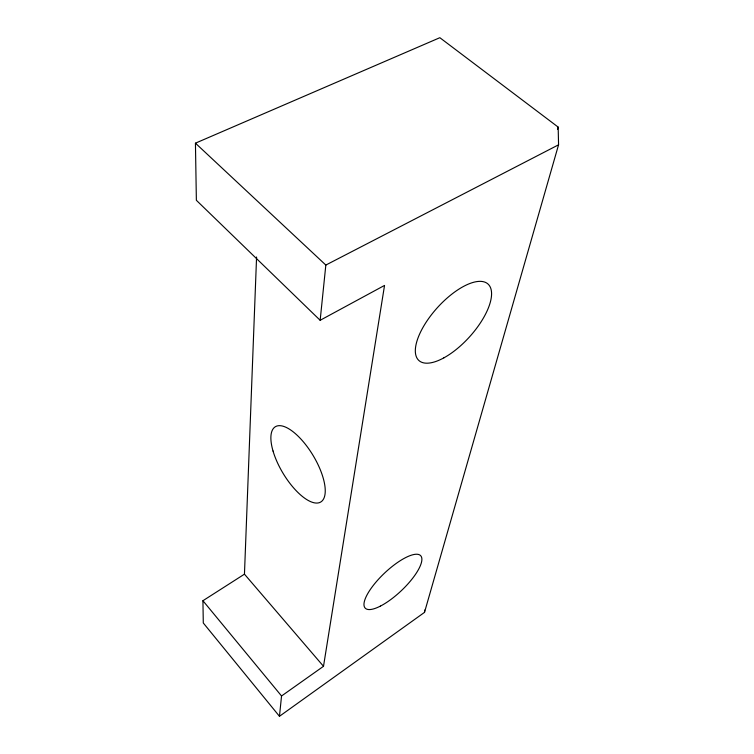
<?xml version="1.0" encoding="UTF-8"?>
<svg xmlns="http://www.w3.org/2000/svg" width="754" height="754" viewBox="0 0 754 754"><rect width="100%" height="100%" fill="white"/><g stroke="black" fill="none" stroke-linecap="round" stroke-linejoin="round"><path stroke-width="1.13" d="M323.504 666.3L384.54 285.417L320.158 320.29L196.37 200.291L195.437 143.175L439.846 37.7L558.167 127.096L558.563 144.806L424.502 612.38L279.461 716.3L281.544 695.989L323.504 666.3L244.456 574.162L256.577 257.001M424.502 612.38L424.643 610.08M320.158 320.29L325.832 265.059L195.437 143.175M557.526 129.358L558.167 127.096M279.461 716.3L203.288 622.983L202.93 600.721L244.456 574.162M325.832 265.059L558.563 144.806M202.93 600.721L281.544 695.989M443.88 357.848A51.536 21.715 -47.9 0 0 490.194 286.963A51.536 21.715 -47.9 0 0 426.302 321.967A51.536 21.715 -47.9 0 0 443.88 357.848M380.402 606.103A38.162 12.158 -43.4 0 0 421.806 558.224A38.162 12.158 -43.4 0 0 376.548 581.447A38.162 12.158 -43.4 0 0 380.402 606.103M273.033 451.024A43.949 17.465 58.9 0 0 319.79 502.484A43.949 17.465 58.9 0 0 301.402 439.591A43.949 17.465 58.9 0 0 273.033 451.024"/></g></svg>
